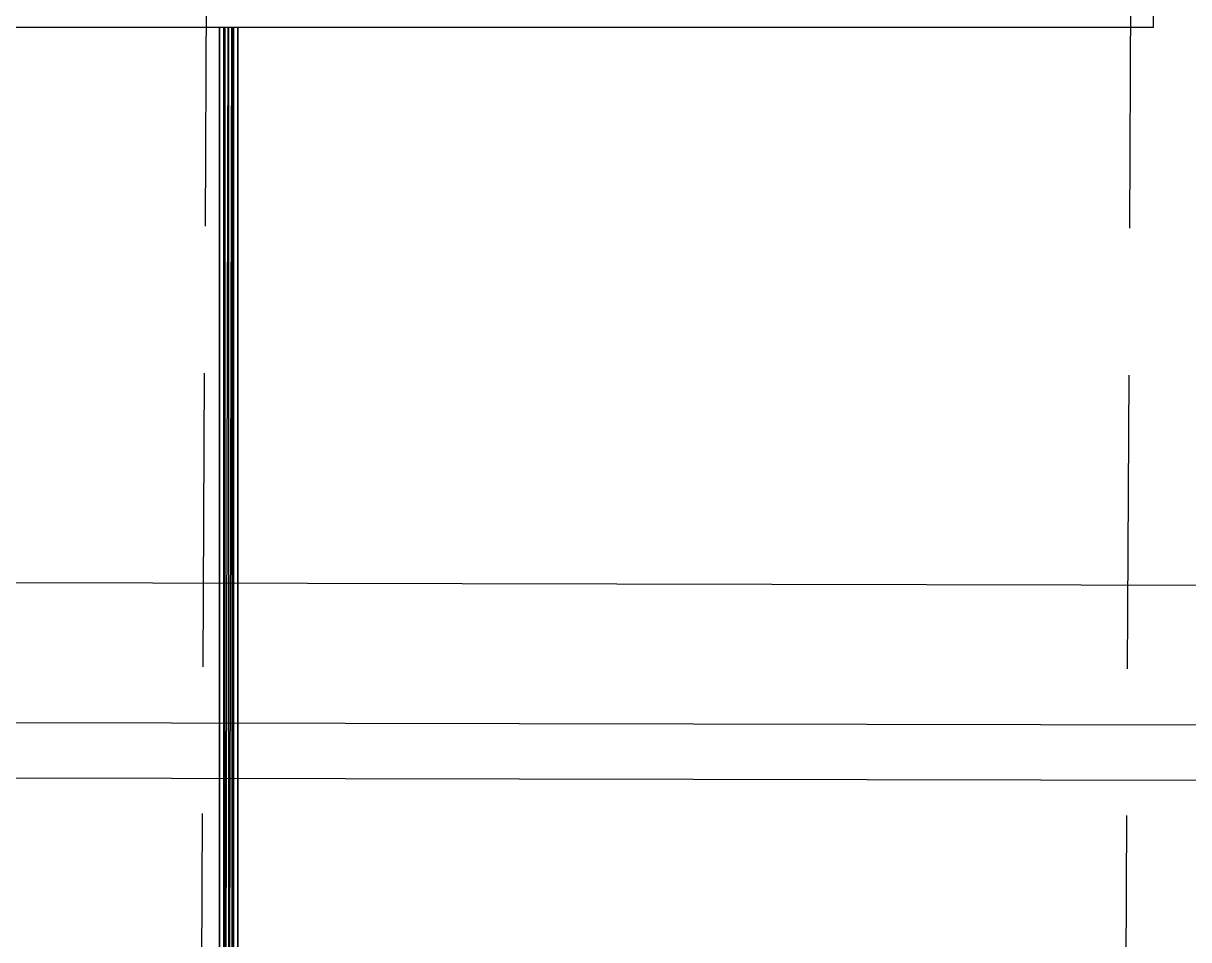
# Model space of a CAD drawing. Header units: millimetres. Extents: x -4997 to -4876, y -8737 to -8661.
# Drawn here: x -4916.571 to -4914.049, y -8706.86 to -8704.879 of the extents above; entities that cross this region are included whole.
import ezdxf

# ---------------------------------------------------------------- set-up
doc = ezdxf.new("R2010")
doc.units = ezdxf.units.MM
doc.header["$LTSCALE"] = 0.1
doc.linetypes.add('HIDDEN', pattern=[9.525, 6.35, -3.175])
for name, color, linetype in [('cobertura nova', 4, 'Continuous'), ('imagem', 7, 'Continuous'), ('layout cobertura', 251, 'Continuous'), ('visto', 9, 'Continuous')]:
    doc.layers.add(name, color=color, linetype=linetype)
picture_1 = doc.add_image_def('image1.jpg', size_in_pixel=(1920, 1080))

msp = doc.modelspace()

# ---------------------------------------------------------------- linework, layer by layer
at = {"layer": 'cobertura nova'}
for p, q in [((-4914.1262, -8704.8592), (-4914.1262, -8704.888)), ((-4914.2062, -8704.888), (-4918.0462, -8704.888)), ((-4916.146, -8707.8516), (-4916.146, -8704.888)), ((-4916.1459, -8704.888), (-4916.1459, -8707.8516)), ((-4916.1376, -8704.888), (-4916.1376, -8708.0726)), ((-4916.135, -8704.888), (-4916.1376, -8708.0726)), ((-4916.1343, -8704.888), (-4916.1343, -8708.0417)), ((-4916.1281, -8704.888), (-4916.1342, -8708.0417)), ((-4916.1263, -8704.888), (-4916.1263, -8708.0417)), ((-4916.1202, -8704.888), (-4916.1263, -8708.0417)), ((-4916.1184, -8708.0417), (-4916.1158, -8704.888)), ((-4916.1184, -8708.0417), (-4916.1184, -8704.888)), ((-4916.1151, -8708.0726), (-4916.1151, -8704.888)), ((-4916.1064, -8704.888), (-4916.1065, -8707.8516)), ((-4916.1065, -8707.8516), (-4916.1064, -8704.888)), ((-4916.1064, -8704.888), (-4916.1064, -8707.8516)), ((-4916.1064, -8707.8516), (-4916.1064, -8704.888)), ((-4914.1262, -8704.888), (-4914.2062, -8704.888))]:
    msp.add_line(p, q, dxfattribs=at)
at = {"layer": 'layout cobertura', "linetype": 'HIDDEN'}
for p, q in [((-4916.3314, -8736.7497), (-4916.0051, -8670.4896)), ((-4914.1954, -8709.132), (-4914.1166, -8693.1322))]:
    msp.add_line(p, q, dxfattribs=at)
at = {"layer": 'visto'}
msp.add_line((-4921.9828, -8706.3802), (-4910.2815, -8706.4027), dxfattribs=at).dxf.unprotected_set("ltscale", 0)
msp.add_line((-4921.9828, -8706.5002), (-4910.2815, -8706.5227), dxfattribs=at)
msp.add_lwpolyline([(-4921.9827, -8706.076), (-4911.269, -8706.0993), (-4910.2815, -8706.0998)], dxfattribs=at)

# ---------------------------------------------------------------- pictures from other files: only their frames are drawn
at = {"layer": 'imagem'}
image = msp.add_image(picture_1, insert=(-4995.0367, -8736.0525), size_in_units=(116.4021, 65.4762), dxfattribs=at)
image.dxf.flags = 7

doc.saveas('drawing.dxf')
